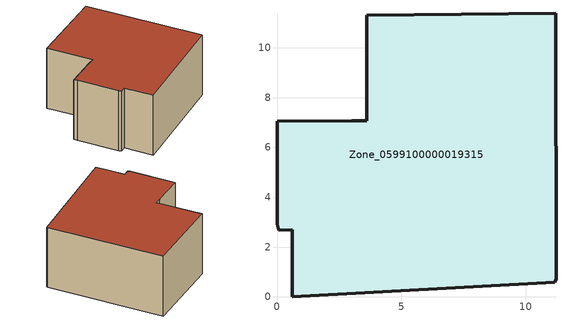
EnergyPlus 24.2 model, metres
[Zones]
Zone_0599100000019315
 floor ground (C_G): 3.61,7.07 3.61,11.31 11.19,11.39 11.21,0.72 11.17,0.59 0.61,0 0.61,2.69 0.06,2.68 0,2.91 0.01,6.76 0,7.05 3.01,7.08 z0
 wall outside (C_F): 3.61,11.31 3.61,7.07 3.01,7.08 0,7.05 0.01,6.76 0,2.91 0.06,2.68 0.61,2.69 0.61,0 11.17,0.59 11.21,0.72 11.19,11.39 3.61,11.31 z0:5.78
 roof outside (C_R): 11.17,0.59 11.21,0.72 11.19,11.39 3.61,11.31 3.61,7.07 3.01,7.08 0,7.05 0.01,6.76 0,2.91 0.06,2.68 0.61,2.69 0.61,0 z5.78
[BUILDING]
Pand.0599100000019315: North Axis=0; Terrain=City; Loads Convergence Tolerance Value=0.04; Temperature Convergence Tolerance Value=0.4; Solar Distribution=FullExterior; Maximum Number of Warmup Days=25; Minimum Number of Warmup Days=1
[Site:Location]
Rotterdam.The.Hague.AP_ZH_NLD Design_Conditions: Latitude=51.96; Longitude=4.45; Time Zone=1; Elevation=-4.5
[SITE:GROUNDTEMPERATURE:BUILDINGSURFACE]
18, 18, 18, 18, 18, 18, 18, 18, 18, 18, 18, 18
[MATERIAL] Thermal Absorptance=0.9; Solar Absorptance=0.7; Visible Absorptance=0.7
Name | Roughness | Thickness | Conductivity | Density | Specific Heat
G.TI.1992-2005 | MediumSmooth | 0.15 | 0.06 | 540 | 1210
F.TI.1992-2005 | Rough | 0.3 | 0.12 | 1920 | 840
R.TI.1992-2005 | MediumRough | 0.2 | 0.08 | 1500 | 1000
[CONSTRUCTION]
C_G: G.TI.1992-2005
C_F: F.TI.1992-2005
C_R: R.TI.1992-2005
[ZONE]
Zone_0599100000019315: Type=1; Multiplier=1; Ceiling Height=Autocalculate; Volume=Autocalculate; Floor Area=autocalculate; Part of Total Floor Area=Yes
[ZONEINFILTRATION:DESIGNFLOWRATE]
Infil_Zone_0599100000019315: Zone or ZoneList or Space or SpaceList=Zone_0599100000019315; Schedule=AlwaysOn; Design Flow Rate Calculation Method=Flow/Area; Flow Rate per Floor Area=0.0015; Constant Term Coefficient=1; Temperature Term Coefficient=0; Velocity Term Coefficient=0; Velocity Squared Term Coefficient=0
[HVACTEMPLATE:ZONE:IDEALLOADSAIRSYSTEM]
Zone_0599100000019315: Maximum Heating Supply Air Temperature=50; Minimum Cooling Supply Air Temperature=13; Maximum Heating Supply Air Humidity Ratio=0.0156; Minimum Cooling Supply Air Humidity Ratio=0.0077; Heating Limit=NoLimit; Cooling Limit=NoLimit; Dehumidification Control Type=ConstantSensibleHeatRatio; Cooling Sensible Heat Ratio=0.7; Dehumidification Setpoint=60; Humidification Control Type=None; Humidification Setpoint=30; Outdoor Air Method=None; Outdoor Air Flow Rate per Person=0.00944; Outdoor Air Flow Rate per Zone Floor Area=0; Outdoor Air Flow Rate per Zone=0; Demand Controlled Ventilation Type=None; Outdoor Air Economizer Type=NoEconomizer; Heat Recovery Type=None; Sensible Heat Recovery Effectiveness=0.7; Latent Heat Recovery Effectiveness=0.65
[ZONECONTROL:THERMOSTAT]
ThermostatControl_Zone_0599100000019315: Zone or ZoneList=Zone_0599100000019315; Control Type Schedule=DualSetpointControlType; Control 1=Thermostat_Zone_0599100000019315; Temperature Difference Between Cutout And Setpoint=0
[THERMOSTATSETPOINT:DUALSETPOINT]
Thermostat_Zone_0599100000019315: Heating Setpoint Temperature Schedule=HeatingSetpoint_Zone_0599100000019315; Cooling Setpoint Temperature Schedule=CoolingSetpoint_Zone_0599100000019315
[SCHEDULE:COMPACT]
HeatingSetpoint_Zone_0599100000019315: Through: 12/31, For: AllDays, Until: 24:00, 21
CoolingSetpoint_Zone_0599100000019315: Through: 12/31, For: AllDays, Until: 24:00, 24
DualSetpointControlType: Through: 12/31, For: AllDays, Until: 24:00, 4
AlwaysOn: Through: 12/31, For: AllDays, Until: 24:00, 1
